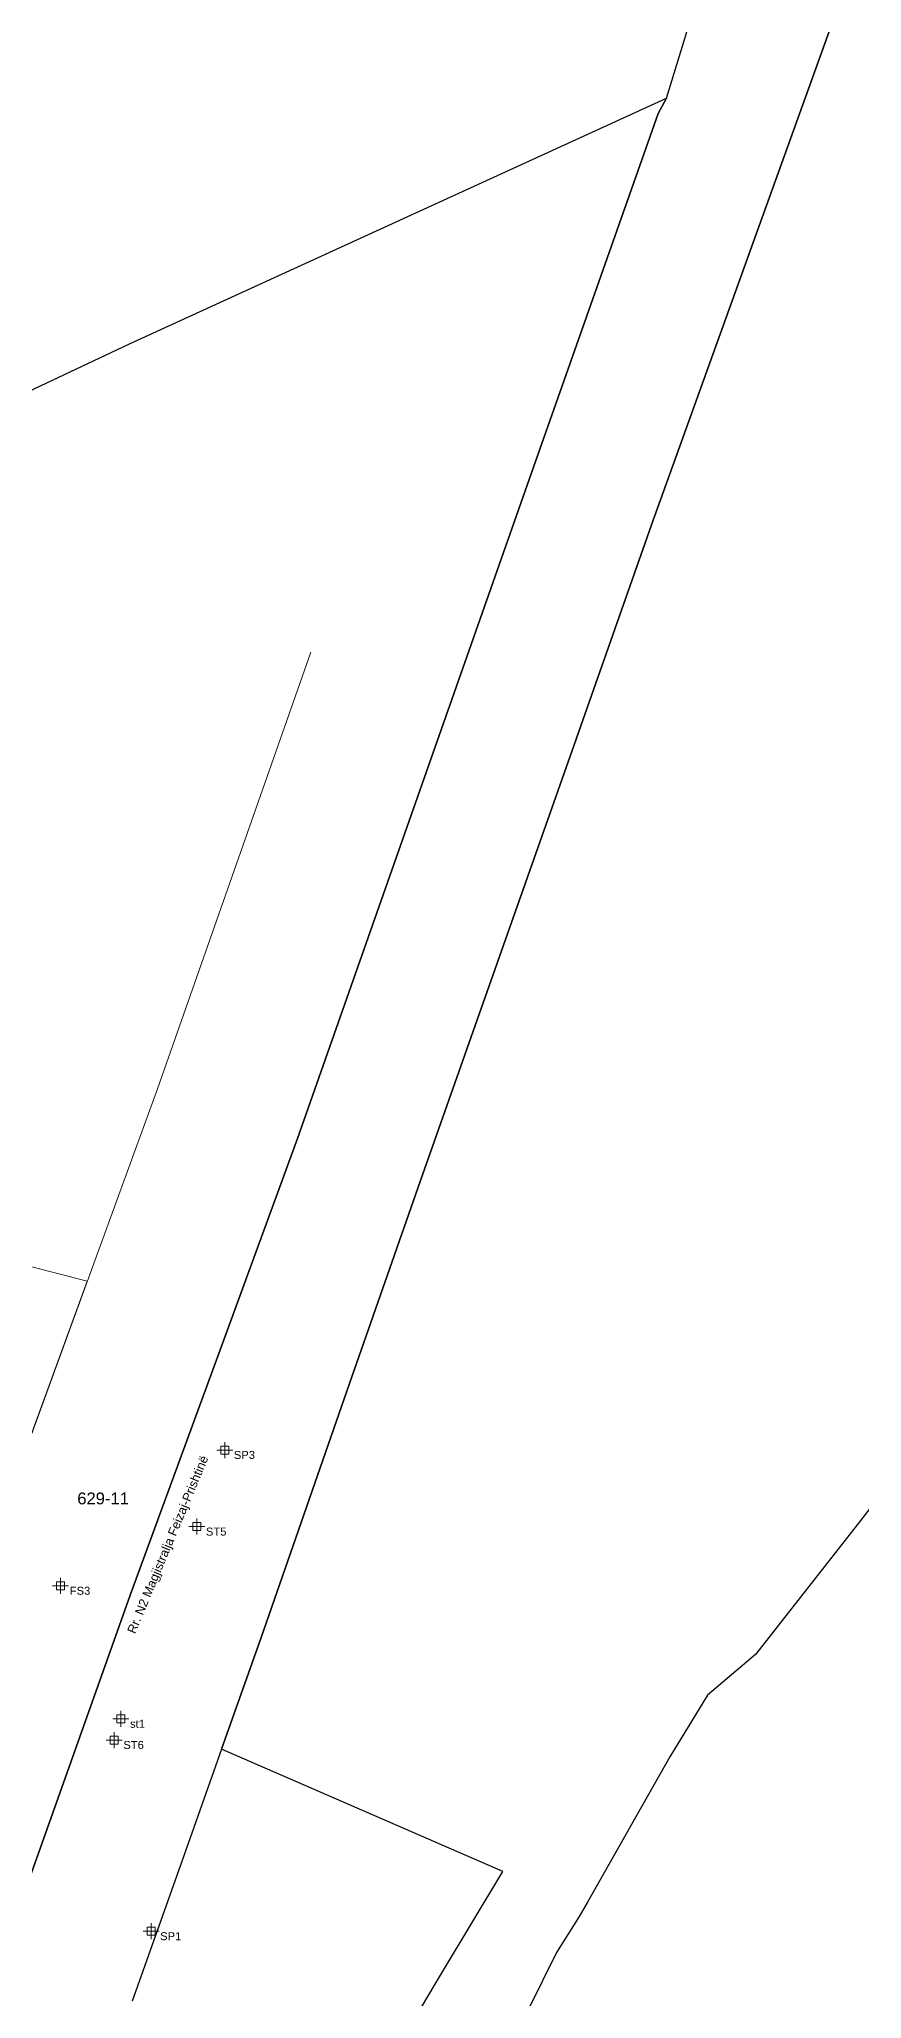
# Model space of a CAD drawing. Header units: metres. Extents: x 7512831 to 7514146, y 4700258 to 4702379.
# Drawn here: x 7513488 to 7513626.7, y 4700544.7 to 4700875.2 of the extents above; entities that cross this region are included whole.
import ezdxf

# ---------------------------------------------------------------- set-up
doc = ezdxf.new("R2010")
doc.units = ezdxf.units.M
doc.linetypes.add('DASHED', pattern=[0.75, 0.5, -0.25])
doc.layers.get('0').update_dxf_attribs({"lineweight": 0})
doc.layers.add('0-PARCELAT', color=7, linetype='Continuous')
doc.layers.add('Nr i parceles', color=7, linetype='Continuous')
for name, color, linetype, lineweight in [('emrat e rrugeve', 7, 'Continuous', 0), ('nga meha', 5, 'Continuous', 0), ('pikat rrjet', 7, 'Continuous', 0)]:
    doc.layers.add(name, color=color, linetype=linetype, lineweight=lineweight)
doc.styles.get("Standard").update_dxf_attribs({"font": 'arial.ttf'})

# ---------------------------------------------------------------- blocks, each defined once
blk = doc.blocks.new('*U10')
at = {"color": 0, "linetype": 'ByBlock', "lineweight": -2}
for p, q in [((-1, 0), (1, 0)), ((0, -1), (0, 1))]:
    blk.add_line(p, q, dxfattribs=at)
blk.add_lwpolyline([(-0.5, -0.5), (-0.5, 0.5), (0.5, 0.5), (0.5, -0.5)], close=True, dxfattribs=at)
blk = doc.blocks.new('*U107', base_point=(7513514.6, 4700624.3, 604.69))
at = {"layer": 'pikat rrjet', "linetype": 'ByBlock', "insert": (7513516.14, 4700624.14, 604.69), "char_height": 1.35, "attachment_point": 1}
blk.add_mtext('{\\C137;ST5}', dxfattribs=at)
blk = doc.blocks.new('*U108', base_point=(7513514.6, 4700624.296, 604.691))
at = {"layer": 'pikat rrjet', "color": 93, "linetype": 'ByBlock', "lineweight": -2}
blk.add_blockref('*U107', (7513514.6, 4700624.296, 604.691), dxfattribs=at)
blk = doc.blocks.new('*U109', base_point=(7513514.6, 4700624.296, 604.691))
at = {"layer": 'pikat rrjet', "color": 93, "linetype": 'ByBlock', "lineweight": -2, "xscale": 1.35, "yscale": 1.35, "zscale": 1.35}
blk.add_blockref('*U10', (7513514.6, 4700624.296, 604.691), dxfattribs=at)
at = {"layer": 'pikat rrjet', "color": 93, "linetype": 'ByBlock', "lineweight": -2}
blk.add_blockref('*U108', (7513514.6, 4700624.296, 604.691), dxfattribs=at)
blk = doc.blocks.new('*U110', base_point=(7513500.68, 4700588.3, 605.16))
at = {"layer": 'pikat rrjet', "linetype": 'ByBlock', "insert": (7513502.22, 4700588.15, 605.16), "char_height": 1.35, "attachment_point": 1}
blk.add_mtext('{\\C137;ST6}', dxfattribs=at)
blk = doc.blocks.new('*U111', base_point=(7513500.681, 4700588.303, 605.161))
at = {"layer": 'pikat rrjet', "color": 93, "linetype": 'ByBlock', "lineweight": -2}
blk.add_blockref('*U110', (7513500.681, 4700588.303, 605.161), dxfattribs=at)
blk = doc.blocks.new('*U112', base_point=(7513500.681, 4700588.303, 605.161))
at = {"layer": 'pikat rrjet', "color": 93, "linetype": 'ByBlock', "lineweight": -2, "xscale": 1.35, "yscale": 1.35, "zscale": 1.35}
blk.add_blockref('*U10', (7513500.681, 4700588.303, 605.161), dxfattribs=at)
at = {"layer": 'pikat rrjet', "color": 93, "linetype": 'ByBlock', "lineweight": -2}
blk.add_blockref('*U111', (7513500.681, 4700588.303, 605.161), dxfattribs=at)
blk = doc.blocks.new('*U119', base_point=(7513491.65, 4700614.31, 604.47))
at = {"layer": 'pikat rrjet', "linetype": 'ByBlock', "insert": (7513493.19, 4700614.16, 604.47), "char_height": 1.35, "attachment_point": 1}
blk.add_mtext('{\\C137;FS3}', dxfattribs=at)
blk = doc.blocks.new('*U120', base_point=(7513491.651, 4700614.314, 604.466))
at = {"layer": 'pikat rrjet', "color": 93, "linetype": 'ByBlock', "lineweight": -2}
blk.add_blockref('*U119', (7513491.651, 4700614.314, 604.466), dxfattribs=at)
blk = doc.blocks.new('*U121', base_point=(7513491.651, 4700614.314, 604.466))
at = {"layer": 'pikat rrjet', "color": 93, "linetype": 'ByBlock', "lineweight": -2, "xscale": 1.35, "yscale": 1.35, "zscale": 1.35}
blk.add_blockref('*U10', (7513491.651, 4700614.314, 604.466), dxfattribs=at)
at = {"layer": 'pikat rrjet', "color": 93, "linetype": 'ByBlock', "lineweight": -2}
blk.add_blockref('*U120', (7513491.651, 4700614.314, 604.466), dxfattribs=at)
blk = doc.blocks.new('*U153', base_point=(7513506.89, 4700556.04, 605.76))
at = {"layer": 'pikat rrjet', "linetype": 'ByBlock', "insert": (7513508.43, 4700555.89, 605.76), "char_height": 1.35, "attachment_point": 1}
blk.add_mtext('{\\C137;SP1}', dxfattribs=at)
blk = doc.blocks.new('*U154', base_point=(7513506.891, 4700556.037, 605.763))
at = {"layer": 'pikat rrjet', "color": 93, "linetype": 'ByBlock', "lineweight": -2}
blk.add_blockref('*U153', (7513506.891, 4700556.037, 605.763), dxfattribs=at)
blk = doc.blocks.new('*U155', base_point=(7513506.891, 4700556.037, 605.763))
at = {"layer": 'pikat rrjet', "color": 93, "linetype": 'ByBlock', "lineweight": -2, "xscale": 1.35, "yscale": 1.35, "zscale": 1.35}
blk.add_blockref('*U10', (7513506.891, 4700556.037, 605.763), dxfattribs=at)
at = {"layer": 'pikat rrjet', "color": 93, "linetype": 'ByBlock', "lineweight": -2}
blk.add_blockref('*U154', (7513506.891, 4700556.037, 605.763), dxfattribs=at)
blk = doc.blocks.new('*U159', base_point=(7513519.32, 4700637.22, 604.55))
at = {"layer": 'pikat rrjet', "linetype": 'ByBlock', "insert": (7513520.85, 4700637.07, 604.55), "char_height": 1.35, "attachment_point": 1}
blk.add_mtext('{\\C137;SP3}', dxfattribs=at)
blk = doc.blocks.new('*U160', base_point=(7513519.316, 4700637.225, 604.55))
at = {"layer": 'pikat rrjet', "color": 93, "linetype": 'ByBlock', "lineweight": -2}
blk.add_blockref('*U159', (7513519.316, 4700637.225, 604.55), dxfattribs=at)
blk = doc.blocks.new('*U161', base_point=(7513519.316, 4700637.225, 604.55))
at = {"layer": 'pikat rrjet', "color": 93, "linetype": 'ByBlock', "lineweight": -2, "xscale": 1.35, "yscale": 1.35, "zscale": 1.35}
blk.add_blockref('*U10', (7513519.316, 4700637.225, 604.55), dxfattribs=at)
at = {"layer": 'pikat rrjet', "color": 93, "linetype": 'ByBlock', "lineweight": -2}
blk.add_blockref('*U160', (7513519.316, 4700637.225, 604.55), dxfattribs=at)
blk = doc.blocks.new('*U162', base_point=(7513501.82, 4700591.87, 606.75))
at = {"layer": 'pikat rrjet', "linetype": 'ByBlock', "insert": (7513503.35, 4700591.72, 606.75), "char_height": 1.35, "attachment_point": 1}
blk.add_mtext('{\\C137;st1}', dxfattribs=at)
blk = doc.blocks.new('*U163', base_point=(7513501.816, 4700591.869, 606.754))
at = {"layer": 'pikat rrjet', "color": 93, "linetype": 'ByBlock', "lineweight": -2}
blk.add_blockref('*U162', (7513501.816, 4700591.869, 606.754), dxfattribs=at)
blk = doc.blocks.new('*U164', base_point=(7513501.816, 4700591.869, 606.754))
at = {"layer": 'pikat rrjet', "color": 93, "linetype": 'ByBlock', "lineweight": -2, "xscale": 1.35, "yscale": 1.35, "zscale": 1.35}
blk.add_blockref('*U10', (7513501.816, 4700591.869, 606.754), dxfattribs=at)
at = {"layer": 'pikat rrjet', "color": 93, "linetype": 'ByBlock', "lineweight": -2}
blk.add_blockref('*U163', (7513501.816, 4700591.869, 606.754), dxfattribs=at)

msp = doc.modelspace()

# ---------------------------------------------------------------- linework, layer by layer
at = {"layer": '0-PARCELAT'}
for points in [[(7513815.23, 4700883.53), (7513799.82, 4700863.18), (7513792.67, 4700853.16), (7513763.32, 4700813.4), (7513734.22, 4700774.57), (7513723.64, 4700757.81), (7513703.78, 4700730.31), (7513692.78, 4700715.24), (7513674.45, 4700690.14), (7513667.64, 4700680.36), (7513657.89, 4700667.04), (7513644.4, 4700648.61), (7513635.76, 4700637.39), (7513626.53, 4700625.41), (7513608.76, 4700602.75), (7513600.7, 4700595.89), (7513594.33, 4700585.46), (7513580.45, 4700560.98), (7513579.07, 4700558.55), (7513575.24, 4700552.48), (7513570.6, 4700543.01)], [(7513475.45, 4700534.27), (7513503.4, 4700612.74), (7513518.92, 4700655.19), (7513531.56, 4700689.75), (7513571.05, 4700802.06), (7513592.36, 4700862.65), (7513593.77, 4700865.28), (7513598.19, 4700879.51)], [(7513621.5, 4700877.27), (7513591.25, 4700793.27), (7513578.23, 4700756.19), (7513552.31, 4700682.71), (7513540.37, 4700648.43), (7513540.37, 4700648.43), (7513525.45, 4700605.59), (7513518.79, 4700586.77), (7513512.13, 4700567.97), (7513503.73, 4700544.25)], [(7513541.12, 4700524.13), (7513555.85, 4700548.91), (7513566.18, 4700566.12), (7513518.79, 4700586.77), (7513525.45, 4700605.59), (7513540.37, 4700648.43), (7513552.31, 4700682.71), (7513578.23, 4700756.19), (7513591.25, 4700793.27), (7513621.5, 4700877.27)], [(7513458.3, 4700802.61), (7513503.25, 4700823.79), (7513503.25, 4700823.79), (7513593.77, 4700865.28), (7513592.36, 4700862.65), (7513571.05, 4700802.06), (7513531.56, 4700689.75), (7513518.92, 4700655.19), (7513503.4, 4700612.74), (7513475.45, 4700534.27)]]:
    msp.add_lwpolyline(points, dxfattribs=at)
at = {"layer": 'nga meha', "linetype": 'Continuous', "flags": 128}
for points in [[(7513533.83, 4700771.83), (7513508, 4700698.13), (7513479.87, 4700621.18), (7513451.87, 4700542.55), (7513437.73, 4700502.24)], [(7513459, 4700675.3), (7513496.14, 4700665.68), (7513485.56, 4700636.76), (7513451.34, 4700644.85), (7513452.56, 4700649.69), (7513459, 4700675.3)]]:
    msp.add_lwpolyline(points, dxfattribs=at)

# ---------------------------------------------------------------- block references
at = {"layer": 'pikat rrjet'}
for name, p in [('*U161', (7513519.32, 4700637.22, 604.55)), ('*U109', (7513514.6, 4700624.3, 604.69)), ('*U121', (7513491.65, 4700614.31, 604.47)), ('*U164', (7513501.82, 4700591.87, 606.75)), ('*U112', (7513500.68, 4700588.3, 605.16)), ('*U155', (7513506.89, 4700556.04, 605.76))]:
    msp.add_blockref(name, p, dxfattribs=at)

# ---------------------------------------------------------------- texts
at = {"layer": 'emrat e rrugeve', "linetype": 'DASHED', "insert": (7513502.81, 4700606.7), "char_height": 1.5, "attachment_point": 1, "rotation": 67.4038}
msp.add_mtext_dynamic_manual_height_columns('Rr. N2 Magjistralja Feizaj-Prishtinë', width=35.5316, gutter_width=1, heights=[0], dxfattribs=at)
at = {"layer": 'Nr i parceles', "color": 1}
msp.add_text('629-11', height=2, dxfattribs=at).set_placement((7513494.46, 4700628.06))

doc.saveas('drawing.dxf')
